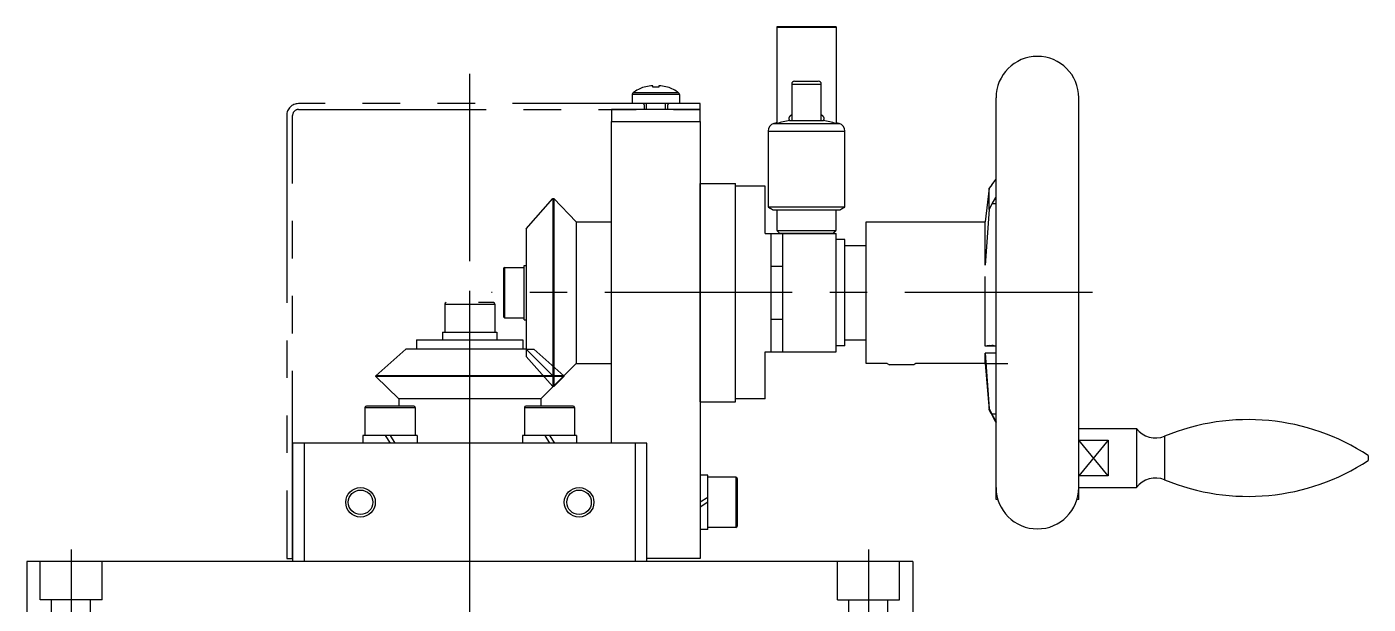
# Model space of a CAD drawing. Extents: x -165 to 419, y -413 to 152.
# Drawn here: x 191.8 to 418.9, y -222.7 to -125 of the extents above; entities that cross this region are included whole.
import ezdxf

# ---------------------------------------------------------------- set-up
doc = ezdxf.new("R2010")
doc.units = 0
for name, pattern in [('CENTER', [50.8, 31.75, -6.35, 6.35, -6.35]), ('DASHED', [19.05, 12.7, -6.35]), ('PHANTOM', [63.5, 31.75, -6.35, 6.35, -6.35, 6.35, -6.35])]:
    doc.linetypes.add(name, pattern=pattern)
doc.layers.get('0').update_dxf_attribs({"linetype": 'CONTINUOUS'})
doc.layers.add('CENTER', color=1, linetype='CENTER')
doc.layers.add('SCALE', color=7, linetype='CONTINUOUS')

msp = doc.modelspace()

# ---------------------------------------------------------------- linework, layer by layer
at = {"color": 7, "linetype": 'CONTINUOUS'}
for p, q in [((318.75, -125), (318.75, -125.12)), ((318.75, -125.12), (318.75, -141.38)), ((328.75, -125.12), (318.75, -125.12)), ((328.75, -125), (328.75, -125.12)), ((328.75, -125.12), (328.75, -141.38)), ((298.25, -136.16), (294.4, -136.16)), ((296.26, -135.21), (296.27, -135.23)), ((297.74, -134.98), (297.38, -134.98)), ((297.74, -135.23), (297.74, -134.98)), ((302.1, -136.16), (298.25, -136.16)), ((298.77, -134.98), (298.77, -135.23)), ((299.12, -134.98), (298.77, -134.98)), ((300.24, -135.23), (300.24, -135.21)), ((321.25, -134.7), (326.25, -134.7)), ((321.75, -134.2), (325.75, -134.2)), ((298.25, -136.45), (294.25, -136.45)), ((294.25, -136.45), (294.25, -138)), ((298.25, -138), (294.25, -138)), ((296.25, -138.2), (296.25, -139)), ((302.25, -136.45), (298.25, -136.45)), ((302.25, -138), (298.25, -138)), ((300.25, -139), (300.25, -138.2)), ((302.25, -136.45), (302.25, -138)), ((355.85, -202.57), (355.85, -137)), ((369.85, -202.57), (369.85, -137)), ((290.75, -139), (290.75, -141)), ((305.75, -139), (290.75, -139)), ((305.75, -141), (305.75, -139)), ((290.75, -141), (305.75, -141)), ((290.75, -195.5), (290.75, -141)), ((305.75, -141), (305.75, -215)), ((317.25, -142.64), (330.25, -142.64)), ((318.22, -141.38), (329.28, -141.38)), ((320.92, -140.88), (326.59, -140.88)), ((305.75, -188.5), (305.75, -151.5)), ((311.75, -188.5), (311.75, -151.5)), ((316.75, -152), (311.75, -152)), ((316.75, -160), (316.75, -152)), ((355.16, -151.74), (354.67, -152.33)), ((355.16, -151.74), (355.85, -150.79)), ((276.31, -159.18), (280.82, -154.07)), ((280.82, -154.07), (280.96, -154.07)), ((280.82, -154.07), (280.82, -170)), ((280.96, -154.07), (280.96, -170)), ((280.96, -154.07), (284.75, -158)), ((354.67, -152.33), (353.99, -158.04)), ((354.67, -155.95), (354.67, -152.33)), ((355.74, -153.92), (355.16, -154.97)), ((317.25, -155.5), (330.25, -155.5)), ((318.12, -156), (329.38, -156)), ((354.67, -155.95), (353.99, -165.35)), ((355.16, -154.97), (354.67, -155.95)), ((355.85, -154.97), (355.16, -154.97)), ((284.75, -158), (290.75, -158)), ((284.75, -158), (284.75, -170)), ((333.85, -158), (353.99, -158)), ((333.85, -182), (333.85, -158)), ((353.99, -165.35), (353.99, -158.04)), ((276.31, -159.18), (276.31, -170)), ((317.75, -180), (317.75, -160)), ((318.75, -159.5), (328.75, -159.5)), ((319.75, -180), (319.75, -160)), ((328.75, -180), (328.75, -160)), ((328.75, -179), (328.75, -161)), ((330.25, -161), (328.75, -161)), ((330.25, -179), (330.25, -161)), ((330.25, -162), (333.85, -162)), ((272.7, -165.75), (275.95, -165.75)), ((272.7, -174.25), (272.7, -165.75)), ((275.95, -165.4), (276.31, -165.4)), ((275.95, -174.6), (275.95, -165.4)), ((272.45, -166), (272.45, -174)), ((353.99, -179.09), (353.99, -167.25)), ((276.31, -170), (276.31, -179.56)), ((280.82, -170), (280.82, -185.92)), ((280.96, -170), (280.96, -185.92)), ((284.75, -170), (284.75, -182)), ((262.5, -171.95), (262.5, -176.7)), ((262.5, -171.95), (268.34, -171.95)), ((270.75, -171.7), (268.25, -171.7)), ((268.34, -171.95), (271, -171.95)), ((271, -171.95), (271, -176.7)), ((272.7, -174.25), (275.95, -174.25)), ((275.95, -174.6), (276.31, -174.6)), ((262.15, -176.7), (262.15, -178)), ((262.15, -176.7), (271.35, -176.7)), ((271.35, -176.7), (271.35, -178)), ((257.75, -178), (257.75, -179.56)), ((257.75, -178), (275.75, -178)), ((275.75, -178), (275.75, -179.56)), ((330.25, -179), (328.75, -179)), ((330.25, -178), (333.85, -178)), ((354.67, -178.98), (353.99, -179.09)), ((355.85, -179.09), (353.99, -179.09)), ((354.67, -178.98), (355.16, -178.97)), ((250.83, -184.07), (255.93, -179.56)), ((276.31, -179.56), (255.93, -179.56)), ((276.31, -179.56), (280.82, -184.07)), ((316.75, -188), (316.75, -180)), ((353.99, -180.26), (354.67, -189.6)), ((353.99, -182), (353.99, -180.26)), ((355.85, -180.26), (353.99, -180.26)), ((284.75, -182), (278.75, -188)), ((284.75, -182), (290.75, -182)), ((337.35, -182), (333.85, -182)), ((337.43, -181.99), (337.8, -182.2)), ((341.91, -182.2), (337.8, -182.2)), ((342.27, -181.99), (341.91, -182.2)), ((353.99, -182), (342.34, -182)), ((353.99, -182), (354.67, -189.84)), ((250.83, -184.21), (250.83, -184.07)), ((282.68, -184.07), (250.83, -184.07)), ((254.75, -188), (250.83, -184.21)), ((282.68, -184.21), (250.83, -184.21)), ((280.96, -185.92), (280.82, -185.92)), ((282.68, -184.21), (280.96, -185.92)), ((282.68, -184.07), (282.68, -184.21)), ((254.75, -188), (254.75, -189.2)), ((278.75, -188), (254.75, -188)), ((278.75, -188), (278.75, -189.2)), ((316.75, -188), (311.75, -188)), ((249, -189.45), (257.5, -189.45)), ((249, -189.45), (249, -194.2)), ((257.25, -189.2), (249.25, -189.2)), ((257.5, -189.45), (257.5, -194.2)), ((276, -189.45), (276, -194.2)), ((276, -189.45), (284.5, -189.45)), ((284.25, -189.2), (276.25, -189.2)), ((284.5, -189.45), (284.5, -194.2)), ((354.67, -189.6), (355.16, -190.57)), ((354.67, -189.84), (354.67, -189.6)), ((355.16, -190.57), (355.85, -191.89)), ((355.85, -190.57), (355.16, -190.57)), ((369.85, -193), (379.64, -193)), ((379.64, -193), (379.64, -203)), ((248.65, -194.2), (248.65, -195.5)), ((257.84, -194.2), (248.65, -194.2)), ((252.44, -194.2), (253.25, -195.5)), ((253.25, -194.2), (254.06, -195.5)), ((257.84, -194.2), (257.84, -195.5)), ((275.65, -194.2), (275.65, -195.5)), ((284.84, -194.2), (275.65, -194.2)), ((279.46, -194.2), (280.27, -195.5)), ((280.27, -194.2), (281.09, -195.5)), ((284.84, -194.2), (284.84, -195.5)), ((369.85, -195), (374.85, -195)), ((374.85, -195), (374.85, -201)), ((384.38, -194.31), (384.38, -201.69)), ((238.75, -195.5), (236.75, -195.5)), ((236.75, -195.5), (236.75, -215.5)), ((238.75, -215.5), (238.75, -195.5)), ((294.75, -195.5), (238.75, -195.5)), ((296.75, -195.5), (290.75, -195.5)), ((294.75, -195.5), (294.75, -215.5)), ((296.75, -215), (296.75, -195.5)), ((418.85, -197.58), (418.85, -198.41)), ((307.05, -200.9), (305.75, -200.9)), ((307.05, -210.1), (307.05, -200.9)), ((311.8, -201.25), (307.05, -201.25)), ((311.8, -201.25), (311.8, -205.5)), ((312.05, -205.5), (312.05, -201.5)), ((374.85, -201), (369.85, -201)), ((355.85, -205), (355.85, -202.57)), ((369.85, -205), (369.85, -202.57)), ((369.85, -203), (379.64, -203)), ((307.05, -204.69), (305.75, -205.5)), ((307.05, -205.5), (305.75, -206.31)), ((311.8, -205.5), (311.8, -209.75)), ((312.05, -209.5), (312.05, -205.5)), ((356.14, -205), (355.85, -205)), ((369.85, -205), (369.56, -205)), ((307.05, -210.1), (305.75, -210.1)), ((311.8, -209.75), (307.05, -209.75)), ((341.75, -215.5), (191.75, -215.5)), ((191.75, -215.5), (191.75, -395.5)), ((296.75, -215.5), (236.75, -215.5)), ((296.75, -215.5), (296.75, -215)), ((305.75, -215), (296.75, -215)), ((341.75, -215.5), (341.75, -395.5))]:
    msp.add_line(p, q, dxfattribs=at)
at = {"color": 3, "linetype": 'PHANTOM'}
for p, q in [((305.75, -138), (237.75, -138)), ((305.75, -139), (305.75, -138)), ((305.75, -139), (305.75, -138)), ((235.75, -140), (235.75, -215)), ((236.75, -215), (236.75, -140)), ((237.75, -139), (305.75, -139)), ((235.75, -215), (236.75, -215))]:
    msp.add_line(p, q, dxfattribs=at)
at = {"color": 3, "linetype": 'CONTINUOUS'}
for p, q in [((296.63, -138), (296.63, -139)), ((299.87, -139), (299.87, -138)), ((374.85, -195), (369.85, -201)), ((374.85, -201), (369.85, -195))]:
    msp.add_line(p, q, dxfattribs=at)
at = {"color": 7}
msp.add_line((328.25, -160), (319.25, -160), dxfattribs=at)
at = {"color": 3, "linetype": 'DASHED'}
for p, q in [((276.31, -179.56), (277.57, -179.56)), ((276.31, -179.56), (276.31, -180.82)), ((276.31, -180.82), (280.82, -185.92)), ((277.57, -179.56), (282.68, -184.07)), ((337.35, -181.94), (337.43, -181.99)), ((342.35, -181.94), (342.27, -181.99)), ((353.99, -182), (357.85, -182)), ((194, -222), (194, -215.5)), ((204.5, -222), (204.5, -215.5)), ((329, -222), (329, -215.5)), ((339.5, -222), (339.5, -215.5)), ((204.5, -222), (194, -222)), ((195.95, -225.5), (195.95, -222)), ((202.55, -225.5), (202.55, -222)), ((329, -222), (339.5, -222)), ((330.95, -225.5), (330.95, -222)), ((337.55, -225.5), (337.55, -222))]:
    msp.add_line(p, q, dxfattribs=at)
at = {"color": 7}
for points in [[(328.75, -125, 0), (328.59, -125, 0), (328.43, -125, 0), (328.27, -125, 0), (328.12, -125, 0), (327.96, -125, 0), (327.8, -125, 0), (327.64, -125, 0), (327.48, -125, 0), (327.32, -125, 0), (327.16, -125, 0), (327, -125, 0), (326.85, -125, 0), (326.69, -125, 0), (326.53, -125, 0), (326.37, -125, 0), (326.21, -125, 0), (326.05, -125, 0), (325.89, -125, 0), (325.73, -125, 0), (325.58, -125, 0), (325.42, -125, 0), (325.26, -125, 0), (325.1, -125, 0), (324.94, -125, 0), (324.78, -125, 0), (324.62, -125, 0), (324.46, -125, 0), (324.31, -125, 0), (324.15, -125, 0), (323.99, -125, 0), (323.83, -125, 0), (323.67, -125, 0), (323.51, -125, 0), (323.35, -125, 0), (323.19, -125, 0), (323.04, -125, 0), (322.88, -125, 0), (322.72, -125, 0), (322.56, -125, 0), (322.4, -125, 0), (322.24, -125, 0), (322.08, -125, 0), (321.93, -125, 0), (321.77, -125, 0), (321.61, -125, 0), (321.45, -125, 0), (321.29, -125, 0), (321.13, -125, 0), (320.97, -125, 0), (320.81, -125, 0), (320.66, -125, 0), (320.5, -125, 0), (320.34, -125, 0), (320.18, -125, 0), (320.02, -125, 0), (319.86, -125, 0), (319.7, -125, 0), (319.54, -125, 0), (319.39, -125, 0), (319.23, -125, 0), (319.07, -125, 0), (318.91, -125, 0), (318.75, -125, 0)], [(321.25, -134.7, 0), (321.25, -134.8, 0), (321.25, -134.9, 0), (321.25, -134.99, 0), (321.25, -135.09, 0), (321.25, -135.19, 0), (321.25, -135.29, 0), (321.25, -135.39, 0), (321.25, -135.48, 0), (321.25, -135.58, 0), (321.25, -135.68, 0), (321.25, -135.78, 0), (321.25, -135.88, 0), (321.25, -135.97, 0), (321.25, -136.07, 0), (321.25, -136.17, 0), (321.25, -136.27, 0), (321.25, -136.37, 0), (321.25, -136.46, 0), (321.25, -136.56, 0), (321.25, -136.66, 0), (321.25, -136.76, 0), (321.25, -136.86, 0), (321.25, -136.95, 0), (321.25, -137.05, 0), (321.25, -137.15, 0), (321.25, -137.25, 0), (321.25, -137.35, 0), (321.25, -137.45, 0), (321.25, -137.54, 0), (321.25, -137.64, 0), (321.25, -137.74, 0), (321.25, -137.84, 0), (321.25, -137.94, 0), (321.25, -138.03, 0), (321.25, -138.13, 0), (321.25, -138.23, 0), (321.25, -138.33, 0), (321.25, -138.43, 0), (321.25, -138.52, 0), (321.25, -138.62, 0), (321.25, -138.72, 0), (321.25, -138.82, 0), (321.25, -138.92, 0), (321.25, -139.01, 0), (321.25, -139.11, 0), (321.25, -139.21, 0), (321.25, -139.31, 0), (321.25, -139.41, 0), (321.25, -139.5, 0), (321.25, -139.6, 0), (321.25, -139.7, 0), (321.25, -139.8, 0), (321.25, -139.9, 0), (321.25, -139.99, 0), (321.25, -140.09, 0), (321.25, -140.19, 0), (321.25, -140.29, 0), (321.25, -140.39, 0), (321.25, -140.49, 0), (321.25, -140.58, 0), (321.25, -140.68, 0), (321.25, -140.78, 0), (321.25, -140.88, 0)], [(326.25, -140.88, 0), (326.25, -140.78, 0), (326.25, -140.68, 0), (326.25, -140.58, 0), (326.25, -140.49, 0), (326.25, -140.39, 0), (326.25, -140.29, 0), (326.25, -140.19, 0), (326.25, -140.09, 0), (326.25, -139.99, 0), (326.25, -139.9, 0), (326.25, -139.8, 0), (326.25, -139.7, 0), (326.25, -139.6, 0), (326.25, -139.5, 0), (326.25, -139.41, 0), (326.25, -139.31, 0), (326.25, -139.21, 0), (326.25, -139.11, 0), (326.25, -139.01, 0), (326.25, -138.92, 0), (326.25, -138.82, 0), (326.25, -138.72, 0), (326.25, -138.62, 0), (326.25, -138.52, 0), (326.25, -138.43, 0), (326.25, -138.33, 0), (326.25, -138.23, 0), (326.25, -138.13, 0), (326.25, -138.03, 0), (326.25, -137.94, 0), (326.25, -137.84, 0), (326.25, -137.74, 0), (326.25, -137.64, 0), (326.25, -137.54, 0), (326.25, -137.45, 0), (326.25, -137.35, 0), (326.25, -137.25, 0), (326.25, -137.15, 0), (326.25, -137.05, 0), (326.25, -136.95, 0), (326.25, -136.86, 0), (326.25, -136.76, 0), (326.25, -136.66, 0), (326.25, -136.56, 0), (326.25, -136.46, 0), (326.25, -136.37, 0), (326.25, -136.27, 0), (326.25, -136.17, 0), (326.25, -136.07, 0), (326.25, -135.97, 0), (326.25, -135.88, 0), (326.25, -135.78, 0), (326.25, -135.68, 0), (326.25, -135.58, 0), (326.25, -135.48, 0), (326.25, -135.39, 0), (326.25, -135.29, 0), (326.25, -135.19, 0), (326.25, -135.09, 0), (326.25, -134.99, 0), (326.25, -134.9, 0), (326.25, -134.8, 0), (326.25, -134.7, 0)], [(317.25, -142.64, 0), (317.25, -142.84, 0), (317.25, -143.04, 0), (317.25, -143.25, 0), (317.25, -143.45, 0), (317.25, -143.66, 0), (317.25, -143.86, 0), (317.25, -144.07, 0), (317.25, -144.27, 0), (317.25, -144.47, 0), (317.25, -144.68, 0), (317.25, -144.88, 0), (317.25, -145.09, 0), (317.25, -145.29, 0), (317.25, -145.49, 0), (317.25, -145.7, 0), (317.25, -145.9, 0), (317.25, -146.11, 0), (317.25, -146.31, 0), (317.25, -146.52, 0), (317.25, -146.72, 0), (317.25, -146.92, 0), (317.25, -147.13, 0), (317.25, -147.33, 0), (317.25, -147.54, 0), (317.25, -147.74, 0), (317.25, -147.94, 0), (317.25, -148.15, 0), (317.25, -148.35, 0), (317.25, -148.56, 0), (317.25, -148.76, 0), (317.25, -148.97, 0), (317.25, -149.17, 0), (317.25, -149.37, 0), (317.25, -149.58, 0), (317.25, -149.78, 0), (317.25, -149.99, 0), (317.25, -150.19, 0), (317.25, -150.39, 0), (317.25, -150.6, 0), (317.25, -150.8, 0), (317.25, -151.01, 0), (317.25, -151.21, 0), (317.25, -151.42, 0), (317.25, -151.62, 0), (317.25, -151.82, 0), (317.25, -152.03, 0), (317.25, -152.23, 0), (317.25, -152.44, 0), (317.25, -152.64, 0), (317.25, -152.84, 0), (317.25, -153.05, 0), (317.25, -153.25, 0), (317.25, -153.46, 0), (317.25, -153.66, 0), (317.25, -153.87, 0), (317.25, -154.07, 0), (317.25, -154.27, 0), (317.25, -154.48, 0), (317.25, -154.68, 0), (317.25, -154.89, 0), (317.25, -155.09, 0), (317.25, -155.29, 0), (317.25, -155.5, 0)], [(330.25, -155.5, 0), (330.25, -155.29, 0), (330.25, -155.09, 0), (330.25, -154.89, 0), (330.25, -154.68, 0), (330.25, -154.48, 0), (330.25, -154.27, 0), (330.25, -154.07, 0), (330.25, -153.87, 0), (330.25, -153.66, 0), (330.25, -153.46, 0), (330.25, -153.25, 0), (330.25, -153.05, 0), (330.25, -152.84, 0), (330.25, -152.64, 0), (330.25, -152.44, 0), (330.25, -152.23, 0), (330.25, -152.03, 0), (330.25, -151.82, 0), (330.25, -151.62, 0), (330.25, -151.42, 0), (330.25, -151.21, 0), (330.25, -151.01, 0), (330.25, -150.8, 0), (330.25, -150.6, 0), (330.25, -150.39, 0), (330.25, -150.19, 0), (330.25, -149.99, 0), (330.25, -149.78, 0), (330.25, -149.58, 0), (330.25, -149.37, 0), (330.25, -149.17, 0), (330.25, -148.97, 0), (330.25, -148.76, 0), (330.25, -148.56, 0), (330.25, -148.35, 0), (330.25, -148.15, 0), (330.25, -147.94, 0), (330.25, -147.74, 0), (330.25, -147.54, 0), (330.25, -147.33, 0), (330.25, -147.13, 0), (330.25, -146.92, 0), (330.25, -146.72, 0), (330.25, -146.52, 0), (330.25, -146.31, 0), (330.25, -146.11, 0), (330.25, -145.9, 0), (330.25, -145.7, 0), (330.25, -145.49, 0), (330.25, -145.29, 0), (330.25, -145.09, 0), (330.25, -144.88, 0), (330.25, -144.68, 0), (330.25, -144.47, 0), (330.25, -144.27, 0), (330.25, -144.07, 0), (330.25, -143.86, 0), (330.25, -143.66, 0), (330.25, -143.45, 0), (330.25, -143.25, 0), (330.25, -143.04, 0), (330.25, -142.84, 0), (330.25, -142.64, 0)], [(317.25, -155.5, 0), (317.26, -155.51, 0), (317.28, -155.51, 0), (317.29, -155.52, 0), (317.31, -155.53, 0), (317.32, -155.54, 0), (317.33, -155.55, 0), (317.35, -155.55, 0), (317.36, -155.56, 0), (317.37, -155.57, 0), (317.39, -155.58, 0), (317.4, -155.59, 0), (317.42, -155.59, 0), (317.43, -155.6, 0), (317.44, -155.61, 0), (317.46, -155.62, 0), (317.47, -155.63, 0), (317.48, -155.63, 0), (317.5, -155.64, 0), (317.51, -155.65, 0), (317.53, -155.66, 0), (317.54, -155.67, 0), (317.55, -155.67, 0), (317.57, -155.68, 0), (317.58, -155.69, 0), (317.59, -155.7, 0), (317.61, -155.71, 0), (317.62, -155.71, 0), (317.64, -155.72, 0), (317.65, -155.73, 0), (317.66, -155.74, 0), (317.68, -155.74, 0), (317.69, -155.75, 0), (317.7, -155.76, 0), (317.72, -155.77, 0), (317.73, -155.78, 0), (317.75, -155.78, 0), (317.76, -155.79, 0), (317.77, -155.8, 0), (317.79, -155.81, 0), (317.8, -155.82, 0), (317.81, -155.82, 0), (317.83, -155.83, 0), (317.84, -155.84, 0), (317.86, -155.85, 0), (317.87, -155.86, 0), (317.88, -155.86, 0), (317.9, -155.87, 0), (317.91, -155.88, 0), (317.92, -155.89, 0), (317.94, -155.9, 0), (317.95, -155.9, 0), (317.97, -155.91, 0), (317.98, -155.92, 0), (317.99, -155.93, 0), (318.01, -155.94, 0), (318.02, -155.94, 0), (318.03, -155.95, 0), (318.05, -155.96, 0), (318.06, -155.97, 0), (318.08, -155.98, 0), (318.09, -155.98, 0), (318.1, -155.99, 0), (318.12, -156, 0)], [(318.75, -156, 0), (318.75, -156.05, 0), (318.75, -156.11, 0), (318.75, -156.17, 0), (318.75, -156.22, 0), (318.75, -156.28, 0), (318.75, -156.33, 0), (318.75, -156.39, 0), (318.75, -156.44, 0), (318.75, -156.5, 0), (318.75, -156.55, 0), (318.75, -156.61, 0), (318.75, -156.67, 0), (318.75, -156.72, 0), (318.75, -156.78, 0), (318.75, -156.83, 0), (318.75, -156.89, 0), (318.75, -156.94, 0), (318.75, -157, 0), (318.75, -157.05, 0), (318.75, -157.11, 0), (318.75, -157.17, 0), (318.75, -157.22, 0), (318.75, -157.28, 0), (318.75, -157.33, 0), (318.75, -157.39, 0), (318.75, -157.44, 0), (318.75, -157.5, 0), (318.75, -157.55, 0), (318.75, -157.61, 0), (318.75, -157.67, 0), (318.75, -157.72, 0), (318.75, -157.78, 0), (318.75, -157.83, 0), (318.75, -157.89, 0), (318.75, -157.94, 0), (318.75, -158, 0), (318.75, -158.05, 0), (318.75, -158.11, 0), (318.75, -158.17, 0), (318.75, -158.22, 0), (318.75, -158.28, 0), (318.75, -158.33, 0), (318.75, -158.39, 0), (318.75, -158.44, 0), (318.75, -158.5, 0), (318.75, -158.55, 0), (318.75, -158.61, 0), (318.75, -158.67, 0), (318.75, -158.72, 0), (318.75, -158.78, 0), (318.75, -158.83, 0), (318.75, -158.89, 0), (318.75, -158.94, 0), (318.75, -159, 0), (318.75, -159.05, 0), (318.75, -159.11, 0), (318.75, -159.17, 0), (318.75, -159.22, 0), (318.75, -159.28, 0), (318.75, -159.33, 0), (318.75, -159.39, 0), (318.75, -159.44, 0), (318.75, -159.5, 0)], [(328.75, -159.5, 0), (328.75, -159.44, 0), (328.75, -159.39, 0), (328.75, -159.33, 0), (328.75, -159.28, 0), (328.75, -159.22, 0), (328.75, -159.17, 0), (328.75, -159.11, 0), (328.75, -159.05, 0), (328.75, -159, 0), (328.75, -158.94, 0), (328.75, -158.89, 0), (328.75, -158.83, 0), (328.75, -158.78, 0), (328.75, -158.72, 0), (328.75, -158.67, 0), (328.75, -158.61, 0), (328.75, -158.55, 0), (328.75, -158.5, 0), (328.75, -158.44, 0), (328.75, -158.39, 0), (328.75, -158.33, 0), (328.75, -158.28, 0), (328.75, -158.22, 0), (328.75, -158.17, 0), (328.75, -158.11, 0), (328.75, -158.05, 0), (328.75, -158, 0), (328.75, -157.94, 0), (328.75, -157.89, 0), (328.75, -157.83, 0), (328.75, -157.78, 0), (328.75, -157.72, 0), (328.75, -157.67, 0), (328.75, -157.61, 0), (328.75, -157.55, 0), (328.75, -157.5, 0), (328.75, -157.44, 0), (328.75, -157.39, 0), (328.75, -157.33, 0), (328.75, -157.28, 0), (328.75, -157.22, 0), (328.75, -157.17, 0), (328.75, -157.11, 0), (328.75, -157.05, 0), (328.75, -157, 0), (328.75, -156.94, 0), (328.75, -156.89, 0), (328.75, -156.83, 0), (328.75, -156.78, 0), (328.75, -156.72, 0), (328.75, -156.67, 0), (328.75, -156.61, 0), (328.75, -156.55, 0), (328.75, -156.5, 0), (328.75, -156.44, 0), (328.75, -156.39, 0), (328.75, -156.33, 0), (328.75, -156.28, 0), (328.75, -156.22, 0), (328.75, -156.17, 0), (328.75, -156.11, 0), (328.75, -156.05, 0), (328.75, -156, 0)], [(329.38, -156, 0), (329.4, -155.99, 0), (329.41, -155.98, 0), (329.43, -155.98, 0), (329.44, -155.97, 0), (329.45, -155.96, 0), (329.47, -155.95, 0), (329.48, -155.94, 0), (329.49, -155.94, 0), (329.51, -155.93, 0), (329.52, -155.92, 0), (329.54, -155.91, 0), (329.55, -155.9, 0), (329.56, -155.9, 0), (329.58, -155.89, 0), (329.59, -155.88, 0), (329.6, -155.87, 0), (329.62, -155.86, 0), (329.63, -155.86, 0), (329.65, -155.85, 0), (329.66, -155.84, 0), (329.67, -155.83, 0), (329.69, -155.82, 0), (329.7, -155.82, 0), (329.71, -155.81, 0), (329.73, -155.8, 0), (329.74, -155.79, 0), (329.76, -155.78, 0), (329.77, -155.78, 0), (329.78, -155.77, 0), (329.8, -155.76, 0), (329.81, -155.75, 0), (329.82, -155.74, 0), (329.84, -155.74, 0), (329.85, -155.73, 0), (329.87, -155.72, 0), (329.88, -155.71, 0), (329.89, -155.71, 0), (329.91, -155.7, 0), (329.92, -155.69, 0), (329.93, -155.68, 0), (329.95, -155.67, 0), (329.96, -155.67, 0), (329.98, -155.66, 0), (329.99, -155.65, 0), (330, -155.64, 0), (330.02, -155.63, 0), (330.03, -155.63, 0), (330.04, -155.62, 0), (330.06, -155.61, 0), (330.07, -155.6, 0), (330.09, -155.59, 0), (330.1, -155.59, 0), (330.11, -155.58, 0), (330.13, -155.57, 0), (330.14, -155.56, 0), (330.15, -155.55, 0), (330.17, -155.55, 0), (330.18, -155.54, 0), (330.2, -155.53, 0), (330.21, -155.52, 0), (330.22, -155.51, 0), (330.24, -155.51, 0), (330.25, -155.5, 0)], [(318.75, -159.5, 0), (318.76, -159.51, 0), (318.77, -159.51, 0), (318.77, -159.52, 0), (318.78, -159.53, 0), (318.79, -159.54, 0), (318.8, -159.55, 0), (318.81, -159.55, 0), (318.81, -159.56, 0), (318.82, -159.57, 0), (318.83, -159.58, 0), (318.84, -159.59, 0), (318.85, -159.59, 0), (318.85, -159.6, 0), (318.86, -159.61, 0), (318.87, -159.62, 0), (318.88, -159.63, 0), (318.89, -159.63, 0), (318.89, -159.64, 0), (318.9, -159.65, 0), (318.91, -159.66, 0), (318.92, -159.67, 0), (318.93, -159.67, 0), (318.93, -159.68, 0), (318.94, -159.69, 0), (318.95, -159.7, 0), (318.96, -159.71, 0), (318.96, -159.71, 0), (318.97, -159.72, 0), (318.98, -159.73, 0), (318.99, -159.74, 0), (319, -159.74, 0), (319, -159.75, 0), (319.01, -159.76, 0), (319.02, -159.77, 0), (319.03, -159.78, 0), (319.04, -159.78, 0), (319.04, -159.79, 0), (319.05, -159.8, 0), (319.06, -159.81, 0), (319.07, -159.82, 0), (319.08, -159.82, 0), (319.08, -159.83, 0), (319.09, -159.84, 0), (319.1, -159.85, 0), (319.11, -159.86, 0), (319.12, -159.86, 0), (319.12, -159.87, 0), (319.13, -159.88, 0), (319.14, -159.89, 0), (319.15, -159.9, 0), (319.16, -159.9, 0), (319.16, -159.91, 0), (319.17, -159.92, 0), (319.18, -159.93, 0), (319.19, -159.94, 0), (319.19, -159.94, 0), (319.2, -159.95, 0), (319.21, -159.96, 0), (319.22, -159.97, 0), (319.23, -159.98, 0), (319.23, -159.98, 0), (319.24, -159.99, 0), (319.25, -160, 0)], [(328.25, -160, 0), (328.26, -159.99, 0), (328.27, -159.98, 0), (328.27, -159.98, 0), (328.28, -159.97, 0), (328.29, -159.96, 0), (328.3, -159.95, 0), (328.31, -159.94, 0), (328.31, -159.94, 0), (328.32, -159.93, 0), (328.33, -159.92, 0), (328.34, -159.91, 0), (328.35, -159.9, 0), (328.35, -159.9, 0), (328.36, -159.89, 0), (328.37, -159.88, 0), (328.38, -159.87, 0), (328.39, -159.86, 0), (328.39, -159.86, 0), (328.4, -159.85, 0), (328.41, -159.84, 0), (328.42, -159.83, 0), (328.43, -159.82, 0), (328.43, -159.82, 0), (328.44, -159.81, 0), (328.45, -159.8, 0), (328.46, -159.79, 0), (328.46, -159.78, 0), (328.47, -159.78, 0), (328.48, -159.77, 0), (328.49, -159.76, 0), (328.5, -159.75, 0), (328.5, -159.74, 0), (328.51, -159.74, 0), (328.52, -159.73, 0), (328.53, -159.72, 0), (328.54, -159.71, 0), (328.54, -159.71, 0), (328.55, -159.7, 0), (328.56, -159.69, 0), (328.57, -159.68, 0), (328.58, -159.67, 0), (328.58, -159.67, 0), (328.59, -159.66, 0), (328.6, -159.65, 0), (328.61, -159.64, 0), (328.62, -159.63, 0), (328.62, -159.63, 0), (328.63, -159.62, 0), (328.64, -159.61, 0), (328.65, -159.6, 0), (328.66, -159.59, 0), (328.66, -159.59, 0), (328.67, -159.58, 0), (328.68, -159.57, 0), (328.69, -159.56, 0), (328.69, -159.55, 0), (328.7, -159.55, 0), (328.71, -159.54, 0), (328.72, -159.53, 0), (328.73, -159.52, 0), (328.73, -159.51, 0), (328.74, -159.51, 0), (328.75, -159.5, 0)]]:
    msp.add_polyline3d(points, dxfattribs=at)
at = {"color": 7, "linetype": 'CONTINUOUS'}
for points in [[(321.25, -139.92, 0), (321.24, -139.92, 0), (321.23, -139.93, 0), (321.22, -139.94, 0), (321.2, -139.94, 0), (321.19, -139.95, 0), (321.18, -139.96, 0), (321.17, -139.96, 0), (321.16, -139.97, 0), (321.15, -139.98, 0), (321.14, -139.98, 0), (321.13, -139.99, 0), (321.12, -140, 0), (321.11, -140.01, 0), (321.1, -140.01, 0), (321.09, -140.02, 0), (321.08, -140.03, 0), (321.07, -140.03, 0), (321.06, -140.04, 0), (321.05, -140.05, 0), (321.04, -140.05, 0), (321.03, -140.06, 0), (321.02, -140.07, 0), (321.01, -140.08, 0), (321, -140.08, 0), (320.99, -140.09, 0), (320.99, -140.1, 0), (320.98, -140.1, 0), (320.97, -140.11, 0), (320.96, -140.12, 0), (320.95, -140.13, 0), (320.95, -140.13, 0), (320.94, -140.14, 0), (320.93, -140.15, 0), (320.92, -140.16, 0), (320.92, -140.16, 0), (320.91, -140.17, 0), (320.9, -140.18, 0), (320.9, -140.18, 0), (320.89, -140.19, 0), (320.88, -140.2, 0), (320.88, -140.21, 0), (320.87, -140.21, 0), (320.86, -140.22, 0), (320.86, -140.23, 0), (320.85, -140.24, 0), (320.85, -140.25, 0), (320.84, -140.25, 0), (320.84, -140.26, 0), (320.83, -140.27, 0), (320.83, -140.28, 0), (320.82, -140.28, 0), (320.82, -140.29, 0), (320.81, -140.3, 0), (320.81, -140.31, 0), (320.81, -140.31, 0), (320.8, -140.32, 0), (320.8, -140.33, 0), (320.79, -140.34, 0), (320.79, -140.34, 0), (320.79, -140.35, 0), (320.78, -140.36, 0), (320.78, -140.37, 0), (320.78, -140.38, 0), (320.77, -140.38, 0), (320.77, -140.39, 0), (320.77, -140.4, 0), (320.77, -140.41, 0), (320.76, -140.41, 0), (320.76, -140.42, 0), (320.76, -140.43, 0), (320.76, -140.44, 0), (320.76, -140.45, 0), (320.76, -140.45, 0), (320.75, -140.46, 0), (320.75, -140.47, 0), (320.75, -140.48, 0), (320.75, -140.48, 0), (320.75, -140.49, 0), (320.75, -140.5, 0), (320.75, -140.51, 0), (320.75, -140.52, 0), (320.75, -140.52, 0), (320.75, -140.53, 0), (320.75, -140.54, 0), (320.75, -140.55, 0), (320.75, -140.56, 0), (320.75, -140.56, 0), (320.75, -140.57, 0), (320.75, -140.58, 0), (320.76, -140.59, 0), (320.76, -140.59, 0), (320.76, -140.6, 0), (320.76, -140.61, 0), (320.76, -140.62, 0), (320.76, -140.63, 0), (320.77, -140.63, 0), (320.77, -140.64, 0), (320.77, -140.65, 0), (320.77, -140.66, 0), (320.78, -140.66, 0), (320.78, -140.67, 0), (320.78, -140.68, 0), (320.79, -140.69, 0), (320.79, -140.7, 0), (320.79, -140.7, 0), (320.8, -140.71, 0), (320.8, -140.72, 0), (320.8, -140.73, 0), (320.81, -140.73, 0), (320.81, -140.74, 0), (320.82, -140.75, 0), (320.82, -140.76, 0), (320.83, -140.76, 0), (320.83, -140.77, 0), (320.84, -140.78, 0), (320.84, -140.79, 0), (320.85, -140.8, 0), (320.85, -140.8, 0), (320.86, -140.81, 0), (320.86, -140.82, 0), (320.87, -140.83, 0), (320.88, -140.83, 0), (320.88, -140.84, 0), (320.89, -140.85, 0), (320.89, -140.86, 0), (320.9, -140.86, 0), (320.91, -140.87, 0), (320.91, -140.88, 0)], [(326.59, -140.88, 0), (326.59, -140.87, 0), (326.6, -140.86, 0), (326.61, -140.86, 0), (326.61, -140.85, 0), (326.62, -140.84, 0), (326.63, -140.83, 0), (326.63, -140.83, 0), (326.64, -140.82, 0), (326.64, -140.81, 0), (326.65, -140.8, 0), (326.65, -140.8, 0), (326.66, -140.79, 0), (326.66, -140.78, 0), (326.67, -140.77, 0), (326.67, -140.76, 0), (326.68, -140.76, 0), (326.68, -140.75, 0), (326.69, -140.74, 0), (326.69, -140.73, 0), (326.7, -140.73, 0), (326.7, -140.72, 0), (326.7, -140.71, 0), (326.71, -140.7, 0), (326.71, -140.7, 0), (326.72, -140.69, 0), (326.72, -140.68, 0), (326.72, -140.67, 0), (326.72, -140.66, 0), (326.73, -140.66, 0), (326.73, -140.65, 0), (326.73, -140.64, 0), (326.73, -140.63, 0), (326.74, -140.63, 0), (326.74, -140.62, 0), (326.74, -140.61, 0), (326.74, -140.6, 0), (326.74, -140.59, 0), (326.75, -140.59, 0), (326.75, -140.58, 0), (326.75, -140.57, 0), (326.75, -140.56, 0), (326.75, -140.56, 0), (326.75, -140.55, 0), (326.75, -140.54, 0), (326.75, -140.53, 0), (326.75, -140.52, 0), (326.75, -140.52, 0), (326.75, -140.51, 0), (326.75, -140.5, 0), (326.75, -140.49, 0), (326.75, -140.48, 0), (326.75, -140.48, 0), (326.75, -140.47, 0), (326.75, -140.46, 0), (326.74, -140.45, 0), (326.74, -140.45, 0), (326.74, -140.44, 0), (326.74, -140.43, 0), (326.74, -140.42, 0), (326.74, -140.41, 0), (326.73, -140.41, 0), (326.73, -140.4, 0), (326.73, -140.39, 0), (326.73, -140.38, 0), (326.72, -140.38, 0), (326.72, -140.37, 0), (326.72, -140.36, 0), (326.71, -140.35, 0), (326.71, -140.34, 0), (326.71, -140.34, 0), (326.7, -140.33, 0), (326.7, -140.32, 0), (326.7, -140.31, 0), (326.69, -140.31, 0), (326.69, -140.3, 0), (326.68, -140.29, 0), (326.68, -140.28, 0), (326.67, -140.28, 0), (326.67, -140.27, 0), (326.66, -140.26, 0), (326.66, -140.25, 0), (326.65, -140.25, 0), (326.65, -140.24, 0), (326.64, -140.23, 0), (326.64, -140.22, 0), (326.63, -140.21, 0), (326.62, -140.21, 0), (326.62, -140.2, 0), (326.61, -140.19, 0), (326.6, -140.18, 0), (326.6, -140.18, 0), (326.59, -140.17, 0), (326.58, -140.16, 0), (326.58, -140.16, 0), (326.57, -140.15, 0), (326.56, -140.14, 0), (326.55, -140.13, 0), (326.55, -140.13, 0), (326.54, -140.12, 0), (326.53, -140.11, 0), (326.52, -140.1, 0), (326.51, -140.1, 0), (326.51, -140.09, 0), (326.5, -140.08, 0), (326.49, -140.08, 0), (326.48, -140.07, 0), (326.47, -140.06, 0), (326.46, -140.05, 0), (326.45, -140.05, 0), (326.44, -140.04, 0), (326.43, -140.03, 0), (326.42, -140.03, 0), (326.41, -140.02, 0), (326.4, -140.01, 0), (326.39, -140.01, 0), (326.38, -140, 0), (326.37, -139.99, 0), (326.36, -139.98, 0), (326.35, -139.98, 0), (326.34, -139.97, 0), (326.33, -139.96, 0), (326.32, -139.96, 0), (326.31, -139.95, 0), (326.3, -139.94, 0), (326.29, -139.94, 0), (326.27, -139.93, 0), (326.26, -139.92, 0), (326.25, -139.92, 0)]]:
    msp.add_polyline3d(points, dxfattribs=at)
at = {"color": 3, "linetype": 'CONTINUOUS'}
for centre in [(248.25, -205.5), (285.25, -205.5)]:
    msp.add_circle(centre, 2.5, dxfattribs=at)
at = {"color": 7, "linetype": 'CONTINUOUS'}
for centre in [(248.25, -205.5), (285.25, -205.5)]:
    msp.add_circle(centre, 2.07, dxfattribs=at)
for centre, radius, start, end in [((362.85, -137), 7, 0, 180), ((294.61, -136.45), 0.36, 126.3584, 180), ((298.25, -141.4), 6.5, 107.8626, 126.3584), ((298.25, -141.4), 6.48, 97.6968, 107.8351), ((298.25, -142.39), 7.18, 85.8857, 94.1143), ((298.25, -141.4), 6.48, 72.1649, 82.3032), ((298.25, -141.4), 6.5, 53.6416, 72.1374), ((301.89, -136.45), 0.36, 0, 53.6416), ((321.75, -134.7), 0.5, 90, 180), ((325.75, -134.7), 0.5, 0, 90), ((296.05, -138.2), 0.2, 0, 90), ((300.45, -138.2), 0.2, 90, 180), ((318.55, -142.64), 1.3, 104.5701, 180), ((323.75, -162.64), 21.97, 103.1544, 104.5701), ((322.67, -153.41), 12.65, 97.9905, 108.0631), ((324.83, -153.41), 12.65, 71.9369, 82.0095), ((323.75, -162.64), 21.97, 75.4299, 76.8456), ((328.95, -142.64), 1.3, 0, 75.4299), ((357.4, -155.02), 1.99, 141.1184, 146.5501), ((272.7, -166), 0.25, 90, 180), ((262.75, -171.95), 0.25, 90, 180), ((270.75, -171.95), 0.25, 0, 90), ((272.7, -174), 0.25, 180, 270), ((355.18, -180.29), 1.32, 59.5274, 90.8244), ((249.25, -189.45), 0.25, 90, 180), ((257.25, -189.45), 0.25, 0, 90), ((276.25, -189.45), 0.25, 90, 180), ((284.25, -189.45), 0.25, 0, 90), ((531.49, -96.37), 200, 207.8609, 208.5746), ((382.85, -190.61), 4, 216.6383, 292.4708), ((398.52, -228.5), 37, 56.6714, 112.4708), ((398.52, -167.5), 37, 247.5292, 303.3286), ((311.8, -201.5), 0.25, 0, 90), ((382.85, -205.39), 4, 67.5292, 143.3617), ((362.85, -203), 7, 180, 0), ((311.8, -209.5), 0.25, 270, 0)]:
    msp.add_arc(centre, radius, start, end, dxfattribs=at)
at = {"color": 3, "linetype": 'PHANTOM'}
for radius in [2, 1]:
    msp.add_arc((237.75, -140), radius, 90, 180, dxfattribs=at)
at = {"layer": 'CENTER', "color": 1, "linetype": 'CENTER'}
for p, q in [((266.75, -215.5), (266.75, -128)), ((266.75, -397.5), (266.75, -169.7)), ((372.15, -170), (270.45, -170)), ((199.25, -213.5), (199.25, -227.5)), ((334.25, -213.5), (334.25, -227.5))]:
    msp.add_line(p, q, dxfattribs=at)
at = {"layer": 'SCALE', "color": 7, "linetype": 'CONTINUOUS'}
for p, q in [((305.75, -151.5), (311.75, -151.5)), ((316.75, -160), (328.75, -160)), ((317.75, -165.5), (319.75, -165.5)), ((317.75, -174.5), (319.75, -174.5)), ((316.75, -180), (328.75, -180)), ((305.75, -188.5), (311.75, -188.5))]:
    msp.add_line(p, q, dxfattribs=at)

doc.saveas('drawing.dxf')
